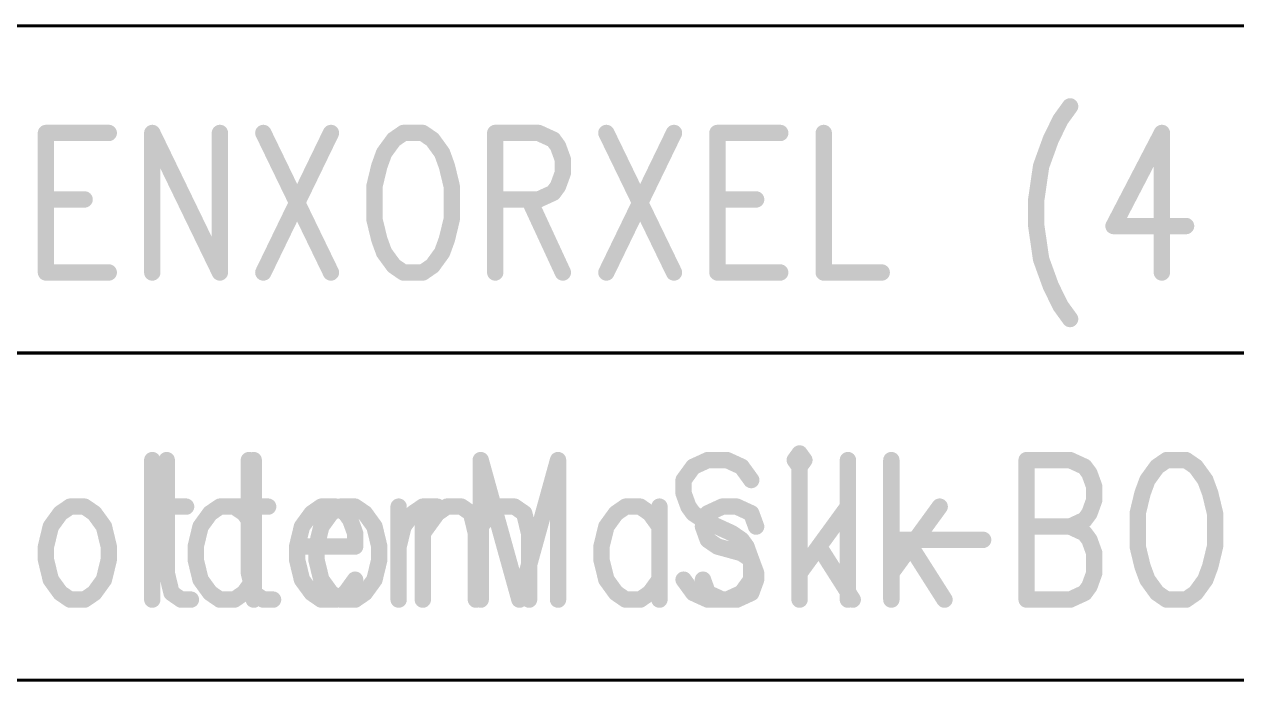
# Model space of a CAD drawing. Extents: x 100 to 128.6, y 94 to 134.1.
# Drawn here: x 103.773 to 107.481, y 95.995 to 98.005 of the extents above; entities that cross this region are included whole.
import ezdxf

# ---------------------------------------------------------------- set-up
doc = ezdxf.new("R2010")
doc.units = 0
doc.layers.get('0').update_dxf_attribs({"linetype": 'CONTINUOUS'})
doc.layers.add('MASK-BOTTOM_PHO', color=5, linetype='CONTINUOUS')
doc.layers.add('SILK-BOTTOM_PHO', color=14, linetype='CONTINUOUS')

# ---------------------------------------------------------------- blocks, each defined once
blk = doc.blocks.new('ROUND_117')
at = {"const_width": 0.02502}
blk.add_lwpolyline([(-0.01251, 0, 1), (0.01251, 0, 1)], format="xyb", close=True, dxfattribs=at)

msp = doc.modelspace()

# ---------------------------------------------------------------- linework, layer by layer
at = {"layer": 'MASK-BOTTOM_PHO'}
for points, const_width in [([(121.249948, 98.000058), (100.24999, 98.000058)], 0.009906), ([(106.971592, 97.753932), (106.942128, 97.713292)], 0.050038), ([(106.942128, 97.713292), (106.91241, 97.652332)], 0.050038), ([(103.839772, 97.672652), (103.839772, 97.246186)], 0.050038), ([(103.839772, 97.672652), (104.031796, 97.672652)], 0.050038), ([(104.164892, 97.672652), (104.164892, 97.246186)], 0.050038), ([(104.164892, 97.672652), (104.371648, 97.246186)], 0.050038), ([(104.371648, 97.672652), (104.371648, 97.246186)], 0.050038), ([(104.50449, 97.672652), (104.711246, 97.246186)], 0.050038), ([(104.711246, 97.672652), (104.50449, 97.246186)], 0.050038), ([(104.903524, 97.652332), (104.873806, 97.611692)], 0.050038), ([(104.932988, 97.672652), (104.903524, 97.652332)], 0.050038), ([(104.99217, 97.672652), (104.932988, 97.672652)], 0.050038), ([(105.021634, 97.652332), (104.99217, 97.672652)], 0.050038), ([(105.051098, 97.611692), (105.021634, 97.652332)], 0.050038), ([(105.213658, 97.672652), (105.213658, 97.246186)], 0.050038), ([(105.213658, 97.672652), (105.3465, 97.672652)], 0.050038), ([(105.3465, 97.672652), (105.39095, 97.652332)], 0.050038), ([(105.39095, 97.652332), (105.405682, 97.632012)], 0.050038), ([(105.55351, 97.672652), (105.760266, 97.246186)], 0.050038), ([(105.760266, 97.672652), (105.55351, 97.246186)], 0.050038), ([(105.893108, 97.672652), (105.893108, 97.246186)], 0.050038), ([(105.893108, 97.672652), (106.085132, 97.672652)], 0.050038), ([(106.218228, 97.672652), (106.218228, 97.246186)], 0.050038), ([(106.91241, 97.652332), (106.882946, 97.571052)], 0.050038), ([(107.252262, 97.672652), (107.104434, 97.388172)], 0.050038), ([(107.252262, 97.672652), (107.252262, 97.246186)], 0.050038), ([(104.873806, 97.611692), (104.859074, 97.571052)], 0.050038), ([(105.06583, 97.571052), (105.051098, 97.611692)], 0.050038), ([(105.405682, 97.632012), (105.420414, 97.591372)], 0.050038), ([(104.859074, 97.571052), (104.844342, 97.510092)], 0.050038), ([(105.080562, 97.510092), (105.06583, 97.571052)], 0.050038), ([(105.420414, 97.591372), (105.420414, 97.550732)], 0.050038), ([(106.882946, 97.571052), (106.868214, 97.469452)], 0.050038), ([(105.420414, 97.550732), (105.405682, 97.510092)], 0.050038), ([(104.844342, 97.510092), (104.844342, 97.408492)], 0.050038), ([(105.080562, 97.408492), (105.080562, 97.510092)], 0.050038), ([(105.405682, 97.510092), (105.39095, 97.489772)], 0.050038), ([(103.839772, 97.469452), (103.957882, 97.469452)], 0.050038), ([(105.3465, 97.469452), (105.213658, 97.469452)], 0.050038), ([(105.317036, 97.469452), (105.420414, 97.246186)], 0.050038), ([(105.39095, 97.489772), (105.3465, 97.469452)], 0.050038), ([(105.893108, 97.469452), (106.011472, 97.469452)], 0.050038), ([(106.868214, 97.469452), (106.868214, 97.388172)], 0.050038), ([(104.844342, 97.408492), (104.859074, 97.347532)], 0.050038), ([(105.06583, 97.347532), (105.080562, 97.408492)], 0.050038), ([(106.868214, 97.388172), (106.882946, 97.286826)], 0.050038), ([(107.104434, 97.388172), (107.326176, 97.388172)], 0.050038), ([(104.859074, 97.347532), (104.873806, 97.307146)], 0.050038), ([(105.051098, 97.307146), (105.06583, 97.347532)], 0.050038), ([(104.873806, 97.307146), (104.903524, 97.266506)], 0.050038), ([(105.021634, 97.266506), (105.051098, 97.307146)], 0.050038), ([(106.882946, 97.286826), (106.91241, 97.205546)], 0.050038), ([(103.839772, 97.246186), (104.031796, 97.246186)], 0.050038), ([(104.903524, 97.266506), (104.932988, 97.246186)], 0.050038), ([(104.932988, 97.246186), (104.99217, 97.246186)], 0.050038), ([(104.99217, 97.246186), (105.021634, 97.266506)], 0.050038), ([(105.893108, 97.246186), (106.085132, 97.246186)], 0.050038), ([(106.218228, 97.246186), (106.39552, 97.246186)], 0.050038), ([(106.91241, 97.205546), (106.942128, 97.144586)], 0.050038), ([(106.942128, 97.144586), (106.971592, 97.103946)], 0.050038), ([(115.750086, 97.00006), (100.000054, 97.00006)], 0.009906), ([(104.164892, 96.672654), (104.164892, 96.246188)], 0.050038), ([(104.475026, 96.672654), (104.475026, 96.246188)], 0.050038), ([(105.169208, 96.672654), (105.169208, 96.246188)], 0.050038), ([(105.169208, 96.672654), (105.287572, 96.246188)], 0.050038), ([(105.405682, 96.672654), (105.287572, 96.246188)], 0.050038), ([(105.405682, 96.672654), (105.405682, 96.246188)], 0.050038), ([(106.144314, 96.672654), (106.144314, 96.246188)], 0.050038), ([(106.83875, 96.672654), (106.83875, 96.246188)], 0.050038), ([(106.83875, 96.672654), (106.971592, 96.672654)], 0.050038), ([(106.971592, 96.672654), (107.015788, 96.652334)], 0.050038), ([(107.015788, 96.652334), (107.030774, 96.632014)], 0.050038), ([(107.23753, 96.652334), (107.208066, 96.611694)], 0.050038), ([(107.266994, 96.672654), (107.23753, 96.652334)], 0.050038), ([(107.326176, 96.672654), (107.266994, 96.672654)], 0.050038), ([(107.35564, 96.652334), (107.326176, 96.672654)], 0.050038), ([(107.385104, 96.611694), (107.35564, 96.652334)], 0.050038), ([(107.030774, 96.632014), (107.045506, 96.591374)], 0.050038), ([(107.208066, 96.611694), (107.19308, 96.571054)], 0.050038), ([(107.40009, 96.571054), (107.385104, 96.611694)], 0.050038), ([(107.045506, 96.591374), (107.045506, 96.550734)], 0.050038), ([(107.19308, 96.571054), (107.178348, 96.510094)], 0.050038), ([(107.414822, 96.510094), (107.40009, 96.571054)], 0.050038), ([(103.913686, 96.530414), (103.883968, 96.510094)], 0.050038), ([(103.957882, 96.530414), (103.913686, 96.530414)], 0.050038), ([(103.9876, 96.510094), (103.957882, 96.530414)], 0.050038), ([(104.371648, 96.530414), (104.34193, 96.510094)], 0.050038), ([(104.415844, 96.530414), (104.371648, 96.530414)], 0.050038), ([(104.445562, 96.510094), (104.415844, 96.530414)], 0.050038), ([(104.681782, 96.530414), (104.652318, 96.510094)], 0.050038), ([(104.726232, 96.530414), (104.681782, 96.530414)], 0.050038), ([(104.755696, 96.510094), (104.726232, 96.530414)], 0.050038), ([(104.918256, 96.530414), (104.918256, 96.246188)], 0.050038), ([(104.962452, 96.510094), (104.99217, 96.530414)], 0.050038), ([(104.99217, 96.530414), (105.036366, 96.530414)], 0.050038), ([(105.612438, 96.530414), (105.582974, 96.510094)], 0.050038), ([(105.656888, 96.530414), (105.612438, 96.530414)], 0.050038), ([(105.686352, 96.510094), (105.656888, 96.530414)], 0.050038), ([(105.715816, 96.530414), (105.715816, 96.246188)], 0.050038), ([(105.90784, 96.530414), (105.863644, 96.510094)], 0.050038), ([(105.95229, 96.530414), (105.90784, 96.530414)], 0.050038), ([(105.996486, 96.510094), (105.95229, 96.530414)], 0.050038), ([(106.292142, 96.530414), (106.144314, 96.327468)], 0.050038), ([(107.045506, 96.550734), (107.030774, 96.510094)], 0.050038), ([(103.883968, 96.510094), (103.854504, 96.469454)], 0.050038), ([(104.017064, 96.469454), (103.9876, 96.510094)], 0.050038), ([(104.34193, 96.510094), (104.312466, 96.469454)], 0.050038), ([(104.475026, 96.469454), (104.445562, 96.510094)], 0.050038), ([(104.652318, 96.510094), (104.6226, 96.469454)], 0.050038), ([(104.770428, 96.489774), (104.755696, 96.510094)], 0.050038), ([(104.932988, 96.469454), (104.962452, 96.510094)], 0.050038), ([(105.582974, 96.510094), (105.55351, 96.469454)], 0.050038), ([(105.715816, 96.469454), (105.686352, 96.510094)], 0.050038), ([(105.863644, 96.510094), (105.848912, 96.469454)], 0.050038), ([(106.011472, 96.469454), (105.996486, 96.510094)], 0.050038), ([(107.030774, 96.510094), (107.015788, 96.489774)], 0.050038), ([(107.178348, 96.510094), (107.178348, 96.408494)], 0.050038), ([(107.414822, 96.408494), (107.414822, 96.510094)], 0.050038), ([(103.854504, 96.469454), (103.839772, 96.408494)], 0.050038), ([(104.031796, 96.408494), (104.017064, 96.469454)], 0.050038), ([(104.312466, 96.469454), (104.297734, 96.408494)], 0.050038), ([(104.6226, 96.469454), (104.607868, 96.408494)], 0.050038), ([(104.78516, 96.449134), (104.770428, 96.489774)], 0.050038), ([(104.918256, 96.408494), (104.932988, 96.469454)], 0.050038), ([(105.55351, 96.469454), (105.538524, 96.408494)], 0.050038), ([(105.848912, 96.469454), (105.863644, 96.428814)], 0.050038), ([(106.83875, 96.469454), (106.971592, 96.469454)], 0.050038), ([(107.015788, 96.489774), (106.971592, 96.469454)], 0.050038), ([(106.971592, 96.469454), (107.015788, 96.449134)], 0.050038), ([(104.78516, 96.408494), (104.78516, 96.449134)], 0.050038), ([(105.863644, 96.428814), (105.893108, 96.408494)], 0.050038), ([(106.439716, 96.428814), (106.705654, 96.428814)], 0.050038), ([(107.015788, 96.449134), (107.030774, 96.428814)], 0.050038), ([(107.030774, 96.428814), (107.045506, 96.388174)], 0.050038), ([(103.839772, 96.408494), (103.839772, 96.367854)], 0.050038), ([(104.031796, 96.367854), (104.031796, 96.408494)], 0.050038), ([(104.297734, 96.408494), (104.297734, 96.367854)], 0.050038), ([(104.607868, 96.408494), (104.78516, 96.408494)], 0.050038), ([(104.607868, 96.408494), (104.607868, 96.367854)], 0.050038), ([(105.538524, 96.408494), (105.538524, 96.367854)], 0.050038), ([(105.893108, 96.408494), (105.967022, 96.388174)], 0.050038), ([(105.967022, 96.388174), (105.996486, 96.367854)], 0.050038), ([(106.203496, 96.408494), (106.306874, 96.246188)], 0.050038), ([(107.045506, 96.388174), (107.045506, 96.327468)], 0.050038), ([(107.178348, 96.408494), (107.19308, 96.347534)], 0.050038), ([(107.40009, 96.347534), (107.414822, 96.408494)], 0.050038), ([(103.839772, 96.367854), (103.854504, 96.307148)], 0.050038), ([(104.017064, 96.307148), (104.031796, 96.367854)], 0.050038), ([(104.297734, 96.367854), (104.312466, 96.307148)], 0.050038), ([(104.607868, 96.367854), (104.6226, 96.307148)], 0.050038), ([(105.538524, 96.367854), (105.55351, 96.307148)], 0.050038), ([(105.996486, 96.367854), (106.011472, 96.327468)], 0.050038), ([(107.19308, 96.347534), (107.208066, 96.307148)], 0.050038), ([(107.385104, 96.307148), (107.40009, 96.347534)], 0.050038), ([(103.854504, 96.307148), (103.883968, 96.266508)], 0.050038), ([(103.9876, 96.266508), (104.017064, 96.307148)], 0.050038), ([(104.312466, 96.307148), (104.34193, 96.266508)], 0.050038), ([(104.445562, 96.266508), (104.475026, 96.307148)], 0.050038), ([(104.6226, 96.307148), (104.652318, 96.266508)], 0.050038), ([(104.755696, 96.266508), (104.78516, 96.307148)], 0.050038), ([(105.55351, 96.307148), (105.582974, 96.266508)], 0.050038), ([(105.686352, 96.266508), (105.715816, 96.307148)], 0.050038), ([(105.863644, 96.266508), (105.848912, 96.307148)], 0.050038), ([(106.011472, 96.307148), (105.996486, 96.266508)], 0.050038), ([(106.011472, 96.327468), (106.011472, 96.307148)], 0.050038), ([(107.045506, 96.327468), (107.030774, 96.286828)], 0.050038), ([(107.208066, 96.307148), (107.23753, 96.266508)], 0.050038), ([(107.35564, 96.266508), (107.385104, 96.307148)], 0.050038), ([(107.030774, 96.286828), (107.015788, 96.266508)], 0.050038), ([(103.883968, 96.266508), (103.913686, 96.246188)], 0.050038), ([(103.913686, 96.246188), (103.957882, 96.246188)], 0.050038), ([(103.957882, 96.246188), (103.9876, 96.266508)], 0.050038), ([(104.34193, 96.266508), (104.371648, 96.246188)], 0.050038), ([(104.371648, 96.246188), (104.415844, 96.246188)], 0.050038), ([(104.415844, 96.246188), (104.445562, 96.266508)], 0.050038), ([(104.652318, 96.266508), (104.681782, 96.246188)], 0.050038), ([(104.681782, 96.246188), (104.726232, 96.246188)], 0.050038), ([(104.726232, 96.246188), (104.755696, 96.266508)], 0.050038), ([(105.582974, 96.266508), (105.612438, 96.246188)], 0.050038), ([(105.612438, 96.246188), (105.656888, 96.246188)], 0.050038), ([(105.656888, 96.246188), (105.686352, 96.266508)], 0.050038), ([(105.90784, 96.246188), (105.863644, 96.266508)], 0.050038), ([(105.95229, 96.246188), (105.90784, 96.246188)], 0.050038), ([(105.996486, 96.266508), (105.95229, 96.246188)], 0.050038), ([(106.971592, 96.246188), (106.83875, 96.246188)], 0.050038), ([(107.015788, 96.266508), (106.971592, 96.246188)], 0.050038), ([(107.23753, 96.266508), (107.266994, 96.246188)], 0.050038), ([(107.266994, 96.246188), (107.326176, 96.246188)], 0.050038), ([(107.326176, 96.246188), (107.35564, 96.266508)], 0.050038), ([(115.750086, 96.000062), (100.000054, 96.000062)], 0.009906)]:
    msp.add_lwpolyline(points, dxfattribs=dict(at, const_width=const_width))
at = {"layer": 'SILK-BOTTOM_PHO'}
for points, const_width in [([(121.249948, 98.000058), (100.24999, 98.000058)], 0.009906), ([(106.971592, 97.753932), (106.942128, 97.713292)], 0.050038), ([(106.942128, 97.713292), (106.91241, 97.652332)], 0.050038), ([(103.839772, 97.672652), (103.839772, 97.246186)], 0.050038), ([(103.839772, 97.672652), (104.031796, 97.672652)], 0.050038), ([(104.164892, 97.672652), (104.164892, 97.246186)], 0.050038), ([(104.164892, 97.672652), (104.371648, 97.246186)], 0.050038), ([(104.371648, 97.672652), (104.371648, 97.246186)], 0.050038), ([(104.50449, 97.672652), (104.711246, 97.246186)], 0.050038), ([(104.711246, 97.672652), (104.50449, 97.246186)], 0.050038), ([(104.903524, 97.652332), (104.873806, 97.611692)], 0.050038), ([(104.932988, 97.672652), (104.903524, 97.652332)], 0.050038), ([(104.99217, 97.672652), (104.932988, 97.672652)], 0.050038), ([(105.021634, 97.652332), (104.99217, 97.672652)], 0.050038), ([(105.051098, 97.611692), (105.021634, 97.652332)], 0.050038), ([(105.213658, 97.672652), (105.213658, 97.246186)], 0.050038), ([(105.213658, 97.672652), (105.3465, 97.672652)], 0.050038), ([(105.3465, 97.672652), (105.39095, 97.652332)], 0.050038), ([(105.39095, 97.652332), (105.405682, 97.632012)], 0.050038), ([(105.55351, 97.672652), (105.760266, 97.246186)], 0.050038), ([(105.760266, 97.672652), (105.55351, 97.246186)], 0.050038), ([(105.893108, 97.672652), (105.893108, 97.246186)], 0.050038), ([(105.893108, 97.672652), (106.085132, 97.672652)], 0.050038), ([(106.218228, 97.672652), (106.218228, 97.246186)], 0.050038), ([(106.91241, 97.652332), (106.882946, 97.571052)], 0.050038), ([(107.252262, 97.672652), (107.104434, 97.388172)], 0.050038), ([(107.252262, 97.672652), (107.252262, 97.246186)], 0.050038), ([(104.873806, 97.611692), (104.859074, 97.571052)], 0.050038), ([(105.06583, 97.571052), (105.051098, 97.611692)], 0.050038), ([(105.405682, 97.632012), (105.420414, 97.591372)], 0.050038), ([(104.859074, 97.571052), (104.844342, 97.510092)], 0.050038), ([(105.080562, 97.510092), (105.06583, 97.571052)], 0.050038), ([(105.420414, 97.591372), (105.420414, 97.550732)], 0.050038), ([(106.882946, 97.571052), (106.868214, 97.469452)], 0.050038), ([(105.420414, 97.550732), (105.405682, 97.510092)], 0.050038), ([(104.844342, 97.510092), (104.844342, 97.408492)], 0.050038), ([(105.080562, 97.408492), (105.080562, 97.510092)], 0.050038), ([(105.405682, 97.510092), (105.39095, 97.489772)], 0.050038), ([(103.839772, 97.469452), (103.957882, 97.469452)], 0.050038), ([(105.3465, 97.469452), (105.213658, 97.469452)], 0.050038), ([(105.317036, 97.469452), (105.420414, 97.246186)], 0.050038), ([(105.39095, 97.489772), (105.3465, 97.469452)], 0.050038), ([(105.893108, 97.469452), (106.011472, 97.469452)], 0.050038), ([(106.868214, 97.469452), (106.868214, 97.388172)], 0.050038), ([(104.844342, 97.408492), (104.859074, 97.347532)], 0.050038), ([(105.06583, 97.347532), (105.080562, 97.408492)], 0.050038), ([(106.868214, 97.388172), (106.882946, 97.286826)], 0.050038), ([(107.104434, 97.388172), (107.326176, 97.388172)], 0.050038), ([(104.859074, 97.347532), (104.873806, 97.307146)], 0.050038), ([(105.051098, 97.307146), (105.06583, 97.347532)], 0.050038), ([(104.873806, 97.307146), (104.903524, 97.266506)], 0.050038), ([(105.021634, 97.266506), (105.051098, 97.307146)], 0.050038), ([(106.882946, 97.286826), (106.91241, 97.205546)], 0.050038), ([(103.839772, 97.246186), (104.031796, 97.246186)], 0.050038), ([(104.903524, 97.266506), (104.932988, 97.246186)], 0.050038), ([(104.932988, 97.246186), (104.99217, 97.246186)], 0.050038), ([(104.99217, 97.246186), (105.021634, 97.266506)], 0.050038), ([(105.893108, 97.246186), (106.085132, 97.246186)], 0.050038), ([(106.218228, 97.246186), (106.39552, 97.246186)], 0.050038), ([(106.91241, 97.205546), (106.942128, 97.144586)], 0.050038), ([(106.942128, 97.144586), (106.971592, 97.103946)], 0.050038), ([(115.750086, 97.00006), (100.000054, 97.00006)], 0.009906), ([(106.144314, 96.692974), (106.129582, 96.672654)], 0.050038), ([(106.159046, 96.672654), (106.144314, 96.692974)], 0.050038), ([(104.209088, 96.672654), (104.209088, 96.327468)], 0.050038), ([(104.460294, 96.672654), (104.460294, 96.327468)], 0.050038), ([(105.819194, 96.652334), (105.78973, 96.611694)], 0.050038), ([(105.863644, 96.672654), (105.819194, 96.652334)], 0.050038), ([(105.922826, 96.672654), (105.863644, 96.672654)], 0.050038), ([(105.967022, 96.652334), (105.922826, 96.672654)], 0.050038), ([(105.996486, 96.611694), (105.967022, 96.652334)], 0.050038), ([(106.129582, 96.672654), (106.144314, 96.652334)], 0.050038), ([(106.144314, 96.652334), (106.159046, 96.672654)], 0.050038), ([(106.292142, 96.672654), (106.292142, 96.246188)], 0.050038), ([(106.424984, 96.672654), (106.424984, 96.246188)], 0.050038), ([(105.78973, 96.611694), (105.78973, 96.571054)], 0.050038), ([(105.78973, 96.571054), (105.804462, 96.530414)], 0.050038), ([(103.913686, 96.530414), (103.883968, 96.510094)], 0.050038), ([(103.957882, 96.530414), (103.913686, 96.530414)], 0.050038), ([(103.9876, 96.510094), (103.957882, 96.530414)], 0.050038), ([(104.164892, 96.530414), (104.26827, 96.530414)], 0.050038), ([(104.415844, 96.530414), (104.519222, 96.530414)], 0.050038), ([(104.740964, 96.530414), (104.711246, 96.510094)], 0.050038), ([(104.78516, 96.530414), (104.740964, 96.530414)], 0.050038), ([(104.814878, 96.510094), (104.78516, 96.530414)], 0.050038), ([(104.99217, 96.530414), (104.99217, 96.246188)], 0.050038), ([(105.036366, 96.510094), (105.06583, 96.530414)], 0.050038), ([(105.06583, 96.530414), (105.11028, 96.530414)], 0.050038), ([(105.11028, 96.530414), (105.139744, 96.510094)], 0.050038), ([(105.198926, 96.510094), (105.22839, 96.530414)], 0.050038), ([(105.22839, 96.530414), (105.27284, 96.530414)], 0.050038), ([(105.27284, 96.530414), (105.302304, 96.510094)], 0.050038), ([(105.804462, 96.530414), (105.819194, 96.510094)], 0.050038), ([(106.144314, 96.530414), (106.144314, 96.246188)], 0.050038), ([(106.572812, 96.530414), (106.424984, 96.327468)], 0.050038), ([(103.883968, 96.510094), (103.854504, 96.469454)], 0.050038), ([(104.017064, 96.469454), (103.9876, 96.510094)], 0.050038), ([(104.711246, 96.510094), (104.681782, 96.469454)], 0.050038), ([(104.844342, 96.469454), (104.814878, 96.510094)], 0.050038), ([(104.99217, 96.449134), (105.036366, 96.510094)], 0.050038), ([(105.139744, 96.510094), (105.154476, 96.449134)], 0.050038), ([(105.154476, 96.449134), (105.198926, 96.510094)], 0.050038), ([(105.302304, 96.510094), (105.317036, 96.449134)], 0.050038), ([(105.819194, 96.510094), (105.848912, 96.489774)], 0.050038), ([(103.854504, 96.469454), (103.839772, 96.408494)], 0.050038), ([(104.031796, 96.408494), (104.017064, 96.469454)], 0.050038), ([(104.681782, 96.469454), (104.66705, 96.408494)], 0.050038), ([(104.859074, 96.408494), (104.844342, 96.469454)], 0.050038), ([(105.848912, 96.489774), (105.937558, 96.449134)], 0.050038), ([(105.154476, 96.449134), (105.154476, 96.246188)], 0.050038), ([(105.317036, 96.449134), (105.317036, 96.246188)], 0.050038), ([(105.937558, 96.449134), (105.967022, 96.428814)], 0.050038), ([(105.967022, 96.428814), (105.981754, 96.408494)], 0.050038), ([(103.839772, 96.408494), (103.839772, 96.367854)], 0.050038), ([(104.031796, 96.367854), (104.031796, 96.408494)], 0.050038), ([(104.66705, 96.408494), (104.66705, 96.367854)], 0.050038), ([(104.859074, 96.367854), (104.859074, 96.408494)], 0.050038), ([(105.981754, 96.408494), (105.996486, 96.367854)], 0.050038), ([(106.484166, 96.408494), (106.587544, 96.246188)], 0.050038), ([(103.839772, 96.367854), (103.854504, 96.307148)], 0.050038), ([(104.017064, 96.307148), (104.031796, 96.367854)], 0.050038), ([(104.66705, 96.367854), (104.681782, 96.307148)], 0.050038), ([(104.844342, 96.307148), (104.859074, 96.367854)], 0.050038), ([(105.996486, 96.367854), (105.996486, 96.307148)], 0.050038), ([(103.854504, 96.307148), (103.883968, 96.266508)], 0.050038), ([(103.9876, 96.266508), (104.017064, 96.307148)], 0.050038), ([(104.209088, 96.327468), (104.22382, 96.266508)], 0.050038), ([(104.460294, 96.327468), (104.475026, 96.266508)], 0.050038), ([(104.681782, 96.307148), (104.711246, 96.266508)], 0.050038), ([(104.814878, 96.266508), (104.844342, 96.307148)], 0.050038), ([(105.819194, 96.266508), (105.78973, 96.307148)], 0.050038), ([(105.996486, 96.307148), (105.967022, 96.266508)], 0.050038), ([(103.883968, 96.266508), (103.913686, 96.246188)], 0.050038), ([(103.913686, 96.246188), (103.957882, 96.246188)], 0.050038), ([(103.957882, 96.246188), (103.9876, 96.266508)], 0.050038), ([(104.22382, 96.266508), (104.253284, 96.246188)], 0.050038), ([(104.253284, 96.246188), (104.283002, 96.246188)], 0.050038), ([(104.475026, 96.266508), (104.50449, 96.246188)], 0.050038), ([(104.50449, 96.246188), (104.534208, 96.246188)], 0.050038), ([(104.711246, 96.266508), (104.740964, 96.246188)], 0.050038), ([(104.740964, 96.246188), (104.78516, 96.246188)], 0.050038), ([(104.78516, 96.246188), (104.814878, 96.266508)], 0.050038), ([(105.863644, 96.246188), (105.819194, 96.266508)], 0.050038), ([(105.922826, 96.246188), (105.863644, 96.246188)], 0.050038), ([(105.967022, 96.266508), (105.922826, 96.246188)], 0.050038), ([(115.750086, 96.000062), (100.000054, 96.000062)], 0.009906)]:
    msp.add_lwpolyline(points, dxfattribs=dict(at, const_width=const_width))

# ---------------------------------------------------------------- block references
at = {"layer": 'MASK-BOTTOM_PHO'}
for p in [(106.971592, 97.753932), (106.942128, 97.713292), (103.839772, 97.672652), (103.839772, 97.672652), (104.031796, 97.672652), (104.164892, 97.672652), (104.164892, 97.672652), (104.371648, 97.672652), (104.50449, 97.672652), (104.711246, 97.672652), (104.903524, 97.652332), (104.932988, 97.672652), (104.932988, 97.672652), (104.99217, 97.672652), (105.021634, 97.652332), (105.213658, 97.672652), (105.213658, 97.672652), (105.3465, 97.672652), (105.39095, 97.652332), (105.55351, 97.672652), (105.760266, 97.672652), (105.893108, 97.672652), (105.893108, 97.672652), (106.085132, 97.672652), (106.218228, 97.672652), (106.91241, 97.652332), (107.252262, 97.672652), (107.252262, 97.672652), (104.873806, 97.611692), (105.051098, 97.611692), (105.405682, 97.632012), (104.859074, 97.571052), (105.06583, 97.571052), (105.420414, 97.591372), (106.882946, 97.571052), (105.420414, 97.550732), (104.844342, 97.510092), (105.080562, 97.510092), (105.405682, 97.510092), (103.839772, 97.469452), (103.957882, 97.469452), (105.213658, 97.469452), (105.317036, 97.469452), (105.3465, 97.469452), (105.39095, 97.489772), (105.893108, 97.469452), (106.011472, 97.469452), (106.868214, 97.469452), (104.844342, 97.408492), (105.080562, 97.408492), (106.868214, 97.388172), (107.104434, 97.388172), (107.326176, 97.388172), (104.859074, 97.347532), (105.06583, 97.347532), (104.873806, 97.307146), (105.051098, 97.307146), (106.882946, 97.286826), (103.839772, 97.246186), (103.839772, 97.246186), (104.031796, 97.246186), (104.164892, 97.246186), (104.371648, 97.246186), (104.371648, 97.246186), (104.50449, 97.246186), (104.711246, 97.246186), (104.903524, 97.266506), (104.932988, 97.246186), (104.99217, 97.246186), (105.021634, 97.266506), (105.213658, 97.246186), (105.420414, 97.246186), (105.55351, 97.246186), (105.760266, 97.246186), (105.893108, 97.246186), (105.893108, 97.246186), (106.085132, 97.246186), (106.218228, 97.246186), (106.39552, 97.246186), (107.252262, 97.246186), (106.91241, 97.205546), (106.942128, 97.144586), (106.971592, 97.103946), (104.164892, 96.672654), (104.475026, 96.672654), (105.169208, 96.672654), (105.169208, 96.672654), (105.405682, 96.672654), (105.405682, 96.672654), (106.144314, 96.672654), (106.83875, 96.672654), (106.83875, 96.672654), (106.971592, 96.672654), (107.015788, 96.652334), (107.23753, 96.652334), (107.266994, 96.672654), (107.266994, 96.672654), (107.326176, 96.672654), (107.35564, 96.652334), (107.030774, 96.632014), (107.208066, 96.611694), (107.385104, 96.611694), (107.045506, 96.591374), (107.19308, 96.571054), (107.40009, 96.571054), (103.913686, 96.530414), (103.913686, 96.530414), (103.957882, 96.530414), (104.371648, 96.530414), (104.415844, 96.530414), (104.681782, 96.530414), (104.726232, 96.530414), (104.918256, 96.530414), (104.99217, 96.530414), (105.036366, 96.530414), (105.612438, 96.530414), (105.656888, 96.530414), (105.715816, 96.530414), (105.90784, 96.530414), (105.95229, 96.530414), (106.292142, 96.530414), (107.045506, 96.550734), (103.883968, 96.510094), (103.9876, 96.510094), (104.34193, 96.510094), (104.445562, 96.510094), (104.652318, 96.510094), (104.755696, 96.510094), (104.962452, 96.510094), (105.582974, 96.510094), (105.686352, 96.510094), (105.863644, 96.510094), (105.996486, 96.510094), (107.030774, 96.510094), (107.178348, 96.510094), (107.414822, 96.510094), (103.854504, 96.469454), (104.017064, 96.469454), (104.312466, 96.469454), (104.475026, 96.469454), (104.6226, 96.469454), (104.6226, 96.469454), (104.770428, 96.489774), (104.932988, 96.469454), (105.55351, 96.469454), (105.715816, 96.469454), (105.848912, 96.469454), (106.011472, 96.469454), (106.83875, 96.469454), (106.971592, 96.469454), (106.971592, 96.469454), (107.015788, 96.489774), (104.78516, 96.449134), (105.863644, 96.428814), (106.439716, 96.428814), (106.705654, 96.428814), (107.015788, 96.449134), (107.030774, 96.428814), (103.839772, 96.408494), (104.031796, 96.408494), (104.297734, 96.408494), (104.607868, 96.408494), (104.607868, 96.408494), (104.78516, 96.408494), (104.918256, 96.408494), (105.538524, 96.408494), (105.893108, 96.408494), (105.967022, 96.388174), (106.203496, 96.408494), (107.045506, 96.388174), (107.178348, 96.408494), (107.414822, 96.408494), (103.839772, 96.367854), (104.031796, 96.367854), (104.297734, 96.367854), (104.607868, 96.367854), (105.538524, 96.367854), (105.996486, 96.367854), (107.19308, 96.347534), (107.40009, 96.347534), (103.854504, 96.307148), (104.017064, 96.307148), (104.312466, 96.307148), (104.475026, 96.307148), (104.6226, 96.307148), (104.6226, 96.307148), (104.78516, 96.307148), (105.55351, 96.307148), (105.715816, 96.307148), (105.848912, 96.307148), (106.011472, 96.327468), (106.011472, 96.307148), (106.144314, 96.327468), (107.045506, 96.327468), (107.208066, 96.307148), (107.385104, 96.307148), (107.030774, 96.286828), (103.883968, 96.266508), (103.913686, 96.246188), (103.957882, 96.246188), (103.9876, 96.266508), (104.164892, 96.246188), (104.34193, 96.266508), (104.371648, 96.246188), (104.415844, 96.246188), (104.445562, 96.266508), (104.475026, 96.246188), (104.652318, 96.266508), (104.681782, 96.246188), (104.726232, 96.246188), (104.755696, 96.266508), (104.918256, 96.246188), (105.169208, 96.246188), (105.287572, 96.246188), (105.287572, 96.246188), (105.405682, 96.246188), (105.582974, 96.266508), (105.612438, 96.246188), (105.656888, 96.246188), (105.686352, 96.266508), (105.715816, 96.246188), (105.863644, 96.266508), (105.90784, 96.246188), (105.95229, 96.246188), (105.996486, 96.266508), (106.144314, 96.246188), (106.306874, 96.246188), (106.83875, 96.246188), (106.83875, 96.246188), (106.971592, 96.246188), (107.015788, 96.266508), (107.23753, 96.266508), (107.266994, 96.246188), (107.326176, 96.246188), (107.35564, 96.266508)]:
    msp.add_blockref('ROUND_117', p, dxfattribs=at)
at = {"layer": 'SILK-BOTTOM_PHO'}
for p in [(106.971592, 97.753932), (106.942128, 97.713292), (103.839772, 97.672652), (103.839772, 97.672652), (104.031796, 97.672652), (104.164892, 97.672652), (104.164892, 97.672652), (104.371648, 97.672652), (104.50449, 97.672652), (104.711246, 97.672652), (104.903524, 97.652332), (104.932988, 97.672652), (104.932988, 97.672652), (104.99217, 97.672652), (105.021634, 97.652332), (105.213658, 97.672652), (105.213658, 97.672652), (105.3465, 97.672652), (105.39095, 97.652332), (105.55351, 97.672652), (105.760266, 97.672652), (105.893108, 97.672652), (105.893108, 97.672652), (106.085132, 97.672652), (106.218228, 97.672652), (106.91241, 97.652332), (107.252262, 97.672652), (107.252262, 97.672652), (104.873806, 97.611692), (105.051098, 97.611692), (105.405682, 97.632012), (104.859074, 97.571052), (105.06583, 97.571052), (105.420414, 97.591372), (106.882946, 97.571052), (105.420414, 97.550732), (104.844342, 97.510092), (105.080562, 97.510092), (105.405682, 97.510092), (103.839772, 97.469452), (103.957882, 97.469452), (105.213658, 97.469452), (105.317036, 97.469452), (105.3465, 97.469452), (105.39095, 97.489772), (105.893108, 97.469452), (106.011472, 97.469452), (106.868214, 97.469452), (104.844342, 97.408492), (105.080562, 97.408492), (106.868214, 97.388172), (107.104434, 97.388172), (107.326176, 97.388172), (104.859074, 97.347532), (105.06583, 97.347532), (104.873806, 97.307146), (105.051098, 97.307146), (106.882946, 97.286826), (103.839772, 97.246186), (103.839772, 97.246186), (104.031796, 97.246186), (104.164892, 97.246186), (104.371648, 97.246186), (104.371648, 97.246186), (104.50449, 97.246186), (104.711246, 97.246186), (104.903524, 97.266506), (104.932988, 97.246186), (104.99217, 97.246186), (105.021634, 97.266506), (105.213658, 97.246186), (105.420414, 97.246186), (105.55351, 97.246186), (105.760266, 97.246186), (105.893108, 97.246186), (105.893108, 97.246186), (106.085132, 97.246186), (106.218228, 97.246186), (106.39552, 97.246186), (107.252262, 97.246186), (106.91241, 97.205546), (106.942128, 97.144586), (106.971592, 97.103946), (106.144314, 96.692974), (104.209088, 96.672654), (104.460294, 96.672654), (105.819194, 96.652334), (105.863644, 96.672654), (105.922826, 96.672654), (105.967022, 96.652334), (106.129582, 96.672654), (106.129582, 96.672654), (106.144314, 96.652334), (106.159046, 96.672654), (106.292142, 96.672654), (106.424984, 96.672654), (105.78973, 96.611694), (105.996486, 96.611694), (105.78973, 96.571054), (103.913686, 96.530414), (103.913686, 96.530414), (103.957882, 96.530414), (104.164892, 96.530414), (104.26827, 96.530414), (104.415844, 96.530414), (104.519222, 96.530414), (104.740964, 96.530414), (104.740964, 96.530414), (104.78516, 96.530414), (104.99217, 96.530414), (105.06583, 96.530414), (105.11028, 96.530414), (105.22839, 96.530414), (105.27284, 96.530414), (105.804462, 96.530414), (106.144314, 96.530414), (106.572812, 96.530414), (103.883968, 96.510094), (103.9876, 96.510094), (104.711246, 96.510094), (104.814878, 96.510094), (105.036366, 96.510094), (105.139744, 96.510094), (105.198926, 96.510094), (105.302304, 96.510094), (105.819194, 96.510094), (103.854504, 96.469454), (104.017064, 96.469454), (104.681782, 96.469454), (104.844342, 96.469454), (105.848912, 96.489774), (104.99217, 96.449134), (105.154476, 96.449134), (105.154476, 96.449134), (105.317036, 96.449134), (105.937558, 96.449134), (105.967022, 96.428814), (103.839772, 96.408494), (104.031796, 96.408494), (104.66705, 96.408494), (104.859074, 96.408494), (105.981754, 96.408494), (106.484166, 96.408494), (103.839772, 96.367854), (104.031796, 96.367854), (104.66705, 96.367854), (104.859074, 96.367854), (105.996486, 96.367854), (103.854504, 96.307148), (104.017064, 96.307148), (104.209088, 96.327468), (104.460294, 96.327468), (104.681782, 96.307148), (104.844342, 96.307148), (105.78973, 96.307148), (105.996486, 96.307148), (106.424984, 96.327468), (103.883968, 96.266508), (103.913686, 96.246188), (103.957882, 96.246188), (103.9876, 96.266508), (104.22382, 96.266508), (104.253284, 96.246188), (104.283002, 96.246188), (104.475026, 96.266508), (104.50449, 96.246188), (104.534208, 96.246188), (104.711246, 96.266508), (104.740964, 96.246188), (104.78516, 96.246188), (104.814878, 96.266508), (104.99217, 96.246188), (105.154476, 96.246188), (105.317036, 96.246188), (105.819194, 96.266508), (105.863644, 96.246188), (105.922826, 96.246188), (105.967022, 96.266508), (106.144314, 96.246188), (106.292142, 96.246188), (106.424984, 96.246188), (106.587544, 96.246188)]:
    msp.add_blockref('ROUND_117', p, dxfattribs=at)

doc.saveas('drawing.dxf')
